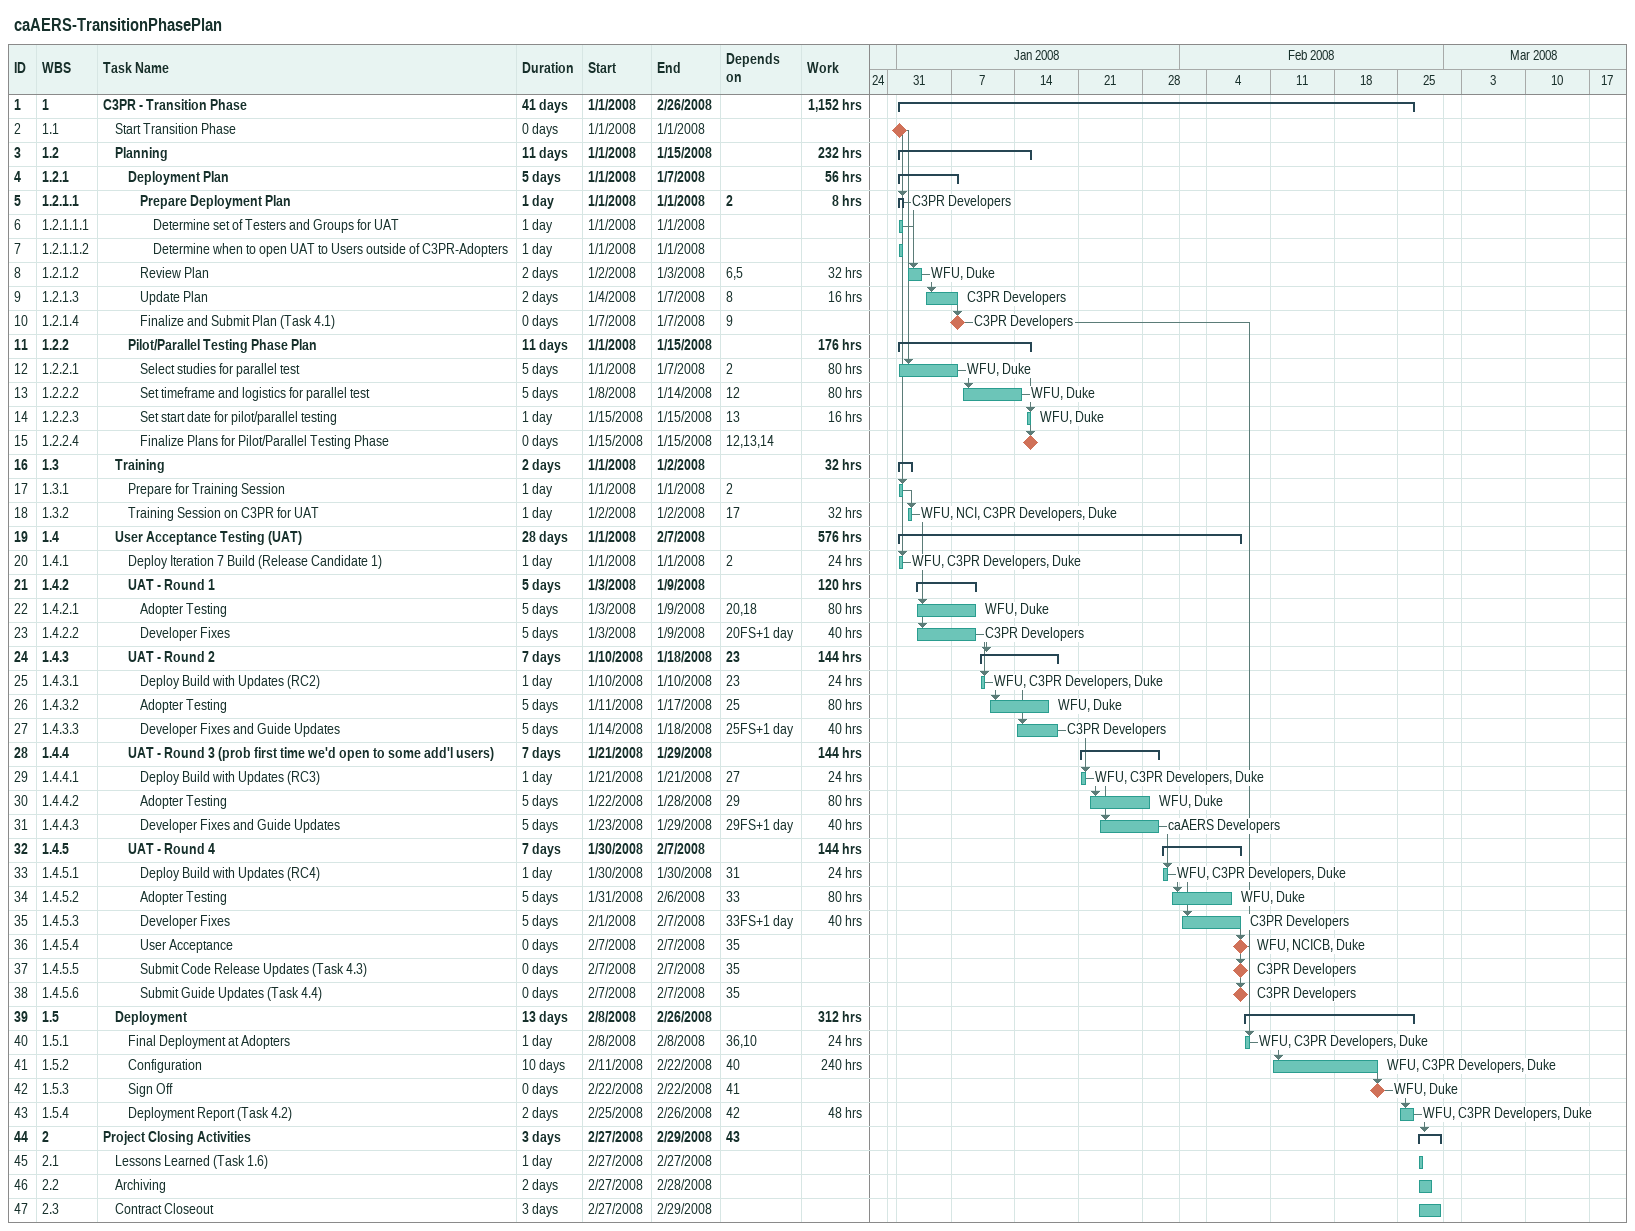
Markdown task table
caAERS-TransitionPhasePlan

| ID | WBS | Task | Duration | Start | Finish | Predecessors | Resources | Work (h) |
|---|---|---|---|---|---|---|---|---|
| 1 | 1 | **C3PR - Transition Phase** | 41d | 2008-01-01 | 2008-02-26 |  |  | 1152 |
| 2 | 1.1 | Start Transition Phase | 0d | 2008-01-01 | 2008-01-01 |  |  |  |
| 3 | 1.2 | **Planning** | 11d | 2008-01-01 | 2008-01-15 |  |  | 232 |
| 4 | 1.2.1 | **Deployment Plan** | 5d | 2008-01-01 | 2008-01-07 |  |  | 56 |
| 5 | 1.2.1.1 | **Prepare Deployment Plan** | 1d | 2008-01-01 | 2008-01-01 | 2 | C3PR Developers | 8 |
| 6 | 1.2.1.1.1 | Determine set of Testers and Groups for UAT | 1d | 2008-01-01 | 2008-01-01 |  |  |  |
| 7 | 1.2.1.1.2 | Determine when to open UAT to Users outside of C3PR-Adopters | 1d | 2008-01-01 | 2008-01-01 |  |  |  |
| 8 | 1.2.1.2 | Review Plan | 2d | 2008-01-02 | 2008-01-03 | 6, 5 | WFU, Duke | 32 |
| 9 | 1.2.1.3 | Update Plan | 2d | 2008-01-04 | 2008-01-07 | 8 | C3PR Developers | 16 |
| 10 | 1.2.1.4 | Finalize and Submit Plan (Task 4.1) | 0d | 2008-01-07 | 2008-01-07 | 9 | C3PR Developers |  |
| 11 | 1.2.2 | **Pilot/Parallel Testing Phase Plan** | 11d | 2008-01-01 | 2008-01-15 |  |  | 176 |
| 12 | 1.2.2.1 | Select studies for parallel test | 5d | 2008-01-01 | 2008-01-07 | 2 | WFU, Duke | 80 |
| 13 | 1.2.2.2 | Set timeframe and logistics for parallel test | 5d | 2008-01-08 | 2008-01-14 | 12 | WFU, Duke | 80 |
| 14 | 1.2.2.3 | Set start date for pilot/parallel testing | 1d | 2008-01-15 | 2008-01-15 | 13 | WFU, Duke | 16 |
| 15 | 1.2.2.4 | Finalize Plans for Pilot/Parallel Testing Phase | 0d | 2008-01-15 | 2008-01-15 | 12, 13, 14 |  |  |
| 16 | 1.3 | **Training** | 2d | 2008-01-01 | 2008-01-02 |  |  | 32 |
| 17 | 1.3.1 | Prepare for Training Session | 1d | 2008-01-01 | 2008-01-01 | 2 |  |  |
| 18 | 1.3.2 | Training Session on C3PR for UAT | 1d | 2008-01-02 | 2008-01-02 | 17 | WFU, NCI, C3PR Developers, Duke | 32 |
| 19 | 1.4 | **User Acceptance Testing (UAT)** | 28d | 2008-01-01 | 2008-02-07 |  |  | 576 |
| 20 | 1.4.1 | Deploy Iteration 7 Build (Release Candidate 1) | 1d | 2008-01-01 | 2008-01-01 | 2 | WFU, C3PR Developers, Duke | 24 |
| 21 | 1.4.2 | **UAT - Round 1** | 5d | 2008-01-03 | 2008-01-09 |  |  | 120 |
| 22 | 1.4.2.1 | Adopter Testing | 5d | 2008-01-03 | 2008-01-09 | 20, 18 | WFU, Duke | 80 |
| 23 | 1.4.2.2 | Developer Fixes | 5d | 2008-01-03 | 2008-01-09 | 20FS+1d | C3PR Developers | 40 |
| 24 | 1.4.3 | **UAT - Round 2** | 7d | 2008-01-10 | 2008-01-18 | 23 |  | 144 |
| 25 | 1.4.3.1 | Deploy Build with Updates (RC2) | 1d | 2008-01-10 | 2008-01-10 | 23 | WFU, C3PR Developers, Duke | 24 |
| 26 | 1.4.3.2 | Adopter Testing | 5d | 2008-01-11 | 2008-01-17 | 25 | WFU, Duke | 80 |
| 27 | 1.4.3.3 | Developer Fixes and Guide Updates | 5d | 2008-01-14 | 2008-01-18 | 25FS+1d | C3PR Developers | 40 |
| 28 | 1.4.4 | **UAT - Round 3 (prob first time we'd open to some add'l users)** | 7d | 2008-01-21 | 2008-01-29 |  |  | 144 |
| 29 | 1.4.4.1 | Deploy Build with Updates (RC3) | 1d | 2008-01-21 | 2008-01-21 | 27 | WFU, C3PR Developers, Duke | 24 |
| 30 | 1.4.4.2 | Adopter Testing | 5d | 2008-01-22 | 2008-01-28 | 29 | WFU, Duke | 80 |
| 31 | 1.4.4.3 | Developer Fixes and Guide Updates | 5d | 2008-01-23 | 2008-01-29 | 29FS+1d | caAERS Developers | 40 |
| 32 | 1.4.5 | **UAT - Round 4** | 7d | 2008-01-30 | 2008-02-07 |  |  | 144 |
| 33 | 1.4.5.1 | Deploy Build with Updates (RC4) | 1d | 2008-01-30 | 2008-01-30 | 31 | WFU, C3PR Developers, Duke | 24 |
| 34 | 1.4.5.2 | Adopter Testing | 5d | 2008-01-31 | 2008-02-06 | 33 | WFU, Duke | 80 |
| 35 | 1.4.5.3 | Developer Fixes | 5d | 2008-02-01 | 2008-02-07 | 33FS+1d | C3PR Developers | 40 |
| 36 | 1.4.5.4 | User Acceptance | 0d | 2008-02-07 | 2008-02-07 | 35 | WFU, NCICB, Duke |  |
| 37 | 1.4.5.5 | Submit Code Release Updates (Task 4.3) | 0d | 2008-02-07 | 2008-02-07 | 35 | C3PR Developers |  |
| 38 | 1.4.5.6 | Submit Guide Updates (Task 4.4) | 0d | 2008-02-07 | 2008-02-07 | 35 | C3PR Developers |  |
| 39 | 1.5 | **Deployment** | 13d | 2008-02-08 | 2008-02-26 |  |  | 312 |
| 40 | 1.5.1 | Final Deployment at Adopters | 1d | 2008-02-08 | 2008-02-08 | 36, 10 | WFU, C3PR Developers, Duke | 24 |
| 41 | 1.5.2 | Configuration | 10d | 2008-02-11 | 2008-02-22 | 40 | WFU, C3PR Developers, Duke | 240 |
| 42 | 1.5.3 | Sign Off | 0d | 2008-02-22 | 2008-02-22 | 41 | WFU, Duke |  |
| 43 | 1.5.4 | Deployment Report (Task 4.2) | 2d | 2008-02-25 | 2008-02-26 | 42 | WFU, C3PR Developers, Duke | 48 |
| 44 | 2 | **Project Closing Activities** | 3d | 2008-02-27 | 2008-02-29 | 43 |  |  |
| 45 | 2.1 | Lessons Learned (Task 1.6) | 1d | 2008-02-27 | 2008-02-27 |  |  |  |
| 46 | 2.2 | Archiving | 2d | 2008-02-27 | 2008-02-28 |  |  |  |
| 47 | 2.3 | Contract Closeout | 3d | 2008-02-27 | 2008-02-29 |  |  |  |
